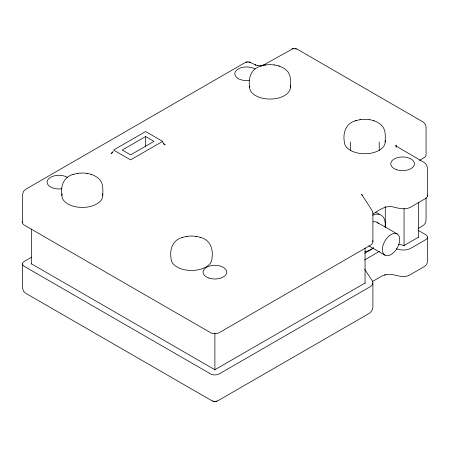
<?xml version="1.0" encoding="UTF-8"?>
<svg xmlns="http://www.w3.org/2000/svg" width="450" height="450" viewBox="0 0 450 450"><rect width="100%" height="100%" fill="white"/><g stroke="black" fill="none" stroke-linecap="round" stroke-linejoin="round"><path stroke-width="0.67" d="M145.609 146.784L145.609 136.541L153.984 141.379L130.596 154.879L122.22 150.047L145.609 136.541M361.569 194.254L372.606 211.348L372.909 213.666L372.909 241.656L372.127 243.776L371.306 244.71L219.223 332.668A6.126 3.538 0 0 1 210.561 332.668L24.294 225.129A6.126 3.538 0 0 1 22.708 221.709M364.669 269.308L372.392 280.901C373.714 282.999 372.223 285.626 370.26 286.701L219.223 373.899A6.126 3.538 0 0 1 210.561 373.899L24.294 266.361A6.126 3.538 0 0 1 24.294 261.36L31.59 257.147M113.259 151.341L111.015 153.585L112.837 152.533M162.647 141.379L130.596 159.885L113.558 150.047L145.609 131.541L162.647 141.379L162.945 142.672L165.184 144.911L163.406 143.888M419.428 160.397L424.26 157.601A6.126 3.538 0 0 0 426.054 155.104L426.054 127.119L425.644 124.937L423.669 122.332L297.456 49.331L295.824 48.741M372.831 213.975C378.906 210.42 385.447 205.088 393.013 206.888C398.582 208.294 404.938 210.144 410.4 207.287L425.706 198.45A6.126 3.538 0 0 0 427.292 195.036M364.607 253.288L373.725 248.023M418.072 228.487C421.329 226.699 426.06 224.797 426.054 220.343L426.054 197.708M364.483 260.027L379.389 251.421M418.489 237.184L404.049 245.52L398.683 244.328M365.062 283.033L214.892 369.731L31.511 263.863M372.156 281.678L381.769 276.126L385.223 274.854L384.75 274.967C392.946 272.211 401.31 279.304 409.202 275.293L424.356 266.546L425.964 265.224L427.089 263.374L427.5 261.191L427.5 237.184M246.583 62.078L244.958 62.674L25.644 189.287L23.507 191.351L22.5 194.642L22.5 222.626M292.793 48.741L263.621 65.025L264.262 64.867L261.709 65.481L262.041 65.402L257.271 65.402L257.602 65.481L255.049 64.867L255.684 65.025L249.621 62.078M261.382 65.936C251.297 68.242 247.978 77.912 249.632 87.272M73.676 174.308C63.591 176.614 60.272 186.283 61.92 195.643M356.108 120.623C346.022 122.929 342.703 132.598 344.351 141.958A20.419 11.79 0 0 0 365.839 153.731A20.419 11.79 0 0 0 385.082 140.726M182.835 237.33C172.749 239.642 169.431 249.311 171.079 258.666A20.419 11.79 0 0 0 191.503 270.456A20.419 11.79 0 0 0 211.922 258.666C213.57 249.311 210.251 239.642 200.166 237.33M216.411 401.259L218.036 400.669L368.916 313.56C371.244 312.142 372.735 309.6 372.909 306.894L372.909 282.887M293.192 48.645L296.466 48.898M246.988 61.982L250.262 62.235M265.236 65.019C272.447 63.962 280.513 65.109 286.166 70.026C291.358 74.154 290.588 81.422 290.469 87.272M77.524 173.391C84.735 172.333 92.807 173.481 98.46 178.397C103.646 182.526 102.876 189.799 102.758 195.643M359.955 119.706C367.166 118.648 375.238 119.796 380.891 124.712C386.077 128.841 385.307 136.108 385.194 141.958M186.683 236.413C191.402 235.626 196.239 236.109 200.807 237.487M22.5 263.863L22.5 287.871L23.507 291.161L25.644 293.226L211.748 400.669L214.104 401.434L216.011 401.355M292.151 48.898L293.524 48.566M245.942 62.235L247.314 61.903M260.747 66.088L265.567 64.935M73.035 174.465L77.856 173.312M355.466 120.78L360.287 119.621M182.194 237.487L187.014 236.334M215.679 401.434L217.052 401.102M396.349 248.861C400.894 250.178 406.041 250.757 410.4 248.524L425.706 239.687A6.126 3.538 0 0 0 425.706 234.681L418.551 230.552M278.713 65.936L279.354 66.088M373.438 120.623L374.079 120.78M91.007 174.308L91.648 174.465M212.732 401.102L213.373 401.259M295.093 48.566L295.425 48.645M274.534 64.935L274.866 65.019M248.889 61.903L249.221 61.982M369.259 119.621L369.591 119.706M86.828 173.312L87.159 173.391M195.986 236.334L196.318 236.413M213.778 401.355L214.104 401.434M376.965 222.261L397.176 233.933A12.251 7.076 -60 0 1 393.294 252.911A12.251 7.076 -60 0 1 382.686 246.786A12.251 7.076 -60 0 1 397.176 233.933M368.871 245.886L384.924 255.156M361.721 194.394L362.149 195.351M396.478 147.127L396.264 145.828L396.484 146.779L395.887 145.665L396.579 146.632L395.73 145.879L424.356 162.613L426.493 164.672L427.5 167.968L427.5 195.953M372.814 240.609L372.909 241.656M418.489 202.269L418.489 237.42M404.049 208.502L404.049 245.756M385.273 206.438L385.273 227.531M379.209 141.958L379.209 150.294M365.062 248.124L365.062 283.269M350.331 141.958L350.331 150.294M214.892 333.416L214.892 369.968M31.511 228.949L31.511 264.099M249.722 80.37A11.846 6.84 0 0 1 235.221 71.994A11.846 6.84 0 0 1 255.032 68.929M62.016 188.741A11.846 6.84 0 0 1 47.509 180.366A11.846 6.84 0 0 1 67.326 177.3M290.216 85.421A20.419 11.79 0 0 1 270.591 99.056A20.419 11.79 0 0 1 249.744 86.04M102.51 193.798A20.419 11.79 0 0 1 82.339 207.433A20.419 11.79 0 0 1 62.173 193.798M375.188 212.541A20.481 11.824 -60 0 1 379.204 214.183M372.729 215.201A20.481 11.824 -60 0 1 385.155 227.098M373.534 247.748A20.481 11.824 -60 0 1 364.944 251.55M373.078 221.917A12.251 7.076 -60 0 1 378.338 223.537M396.681 169.718A11.846 6.84 0 0 0 414.444 163.8A11.846 6.84 0 0 0 396.681 157.877A11.846 6.84 0 0 0 396.681 169.718M208.969 278.094A11.846 6.84 0 0 0 226.738 272.171A11.846 6.84 0 0 0 208.969 266.248A11.846 6.84 0 0 0 208.969 278.094"/></g></svg>
